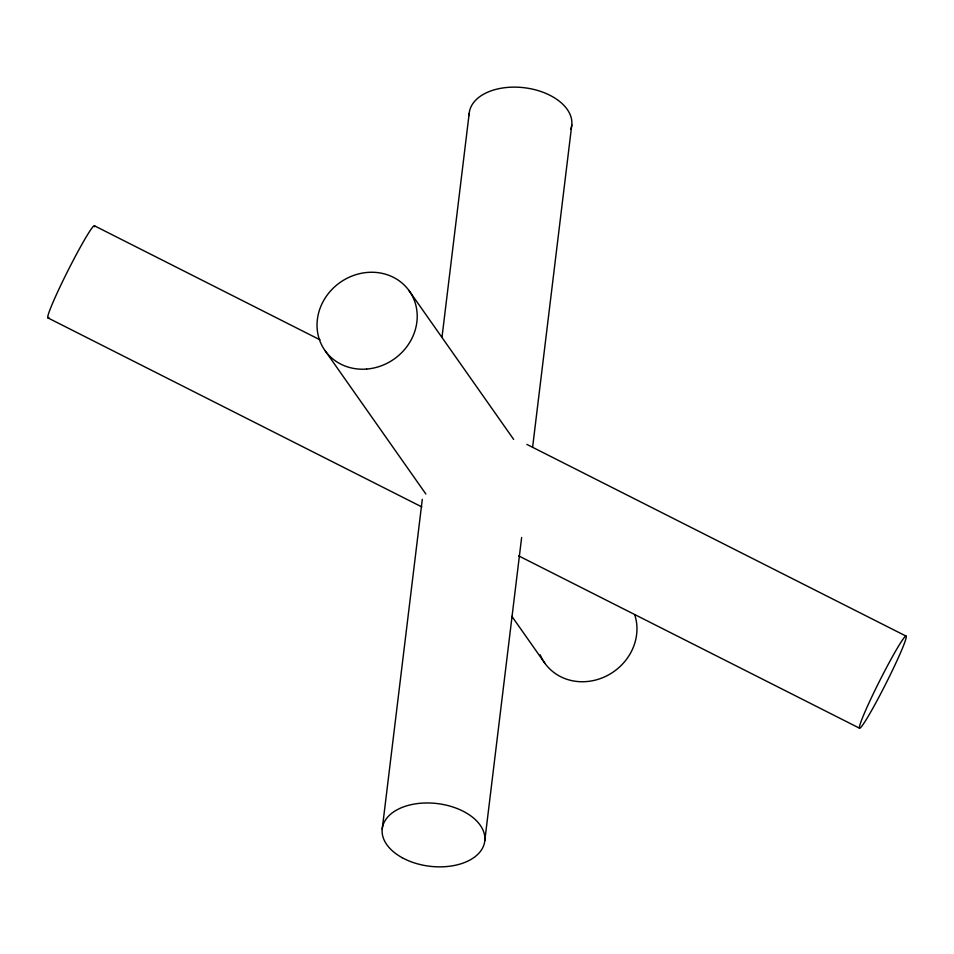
<?xml version="1.0" encoding="UTF-8"?>
<svg xmlns="http://www.w3.org/2000/svg" width="954" height="954" viewBox="0 0 954 954"><rect width="100%" height="100%" fill="white"/><g stroke="black" fill="none" stroke-linecap="round" stroke-linejoin="round"><path stroke-width="1.43" d="M382.208 829.133L422.3 499.312M442.072 336.619L469.213 113.287M484.787 840.712L521.635 537.507M532.606 447.295L571.792 124.867M94.541 225.836L320.007 339.815M526.894 444.409L906.193 636.163A51.623 3.411 -63.2 0 1 873.172 707.689A51.623 3.411 -63.2 0 1 869.106 702.645A51.623 3.411 -63.2 0 1 906.193 636.163M47.807 317.837L421.799 506.908M518.618 555.848L859.459 728.164M408.896 290.421L513.669 439.412M325.35 351.06L425.854 493.993M511.881 616.332L545.104 663.579M469.118 115.541A51.623 31.565 6.9 0 1 525.415 87.875A51.623 31.565 6.9 0 1 570.826 129.279M634.744 614.829A51.623 46.865 -35.1 0 1 603.333 677.423A51.623 46.865 -35.1 0 1 540.179 654.838M48.845 317.396A51.623 3.411 -63.2 0 1 67.996 270.554A51.623 3.411 -63.2 0 1 94.649 226.718M402.194 857.706A51.623 31.565 6.9 0 0 484.441 842.942A51.623 31.565 6.9 0 0 413.869 804.127A51.623 31.565 6.9 0 0 402.194 857.706M366.61 369.067A51.623 46.865 -35.1 0 0 410.769 293.2A51.623 46.865 -35.1 0 0 324.002 299.95A51.623 46.865 -35.1 0 0 366.61 369.067"/></g></svg>
